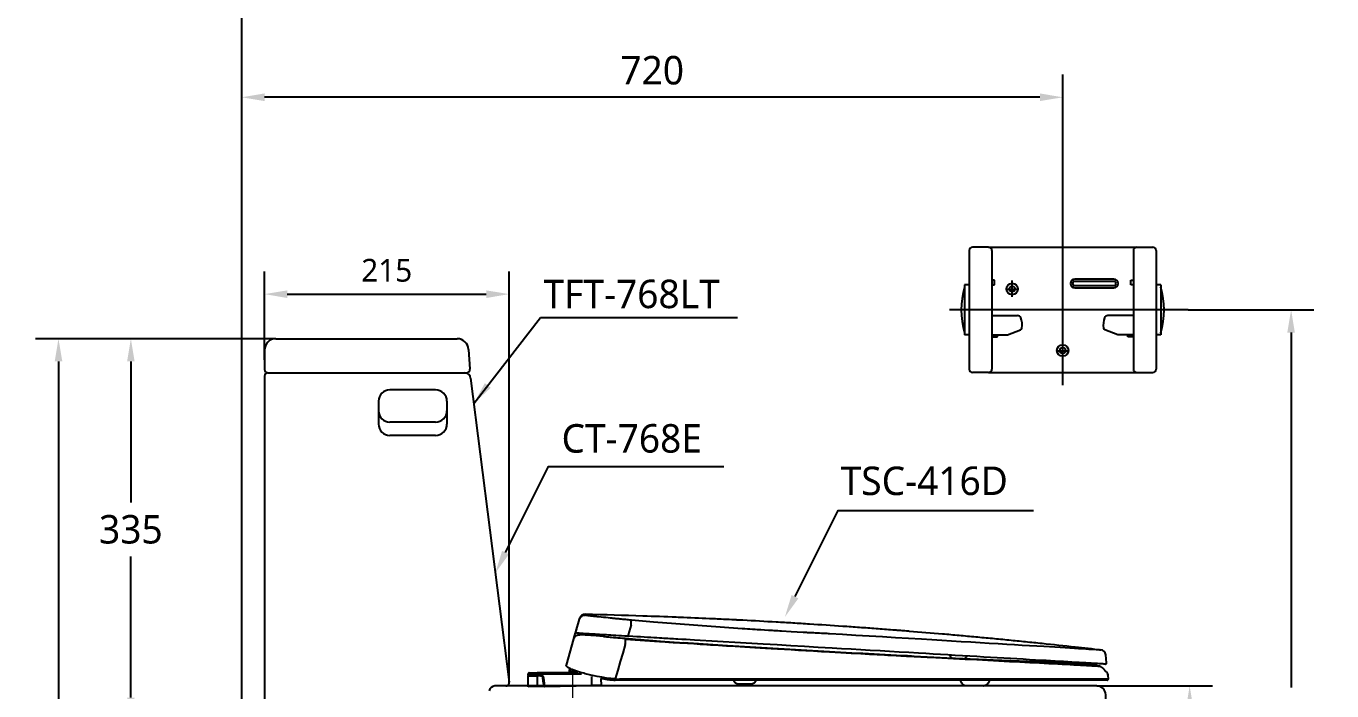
# Model space of a CAD drawing. Extents: x 9010 to 11716, y -52 to 2196.
# Drawn here: x 9010 to 10155, y 533 to 1117 of the extents above; entities that cross this region are included whole.
import ezdxf

# ---------------------------------------------------------------- set-up
doc = ezdxf.new("R2010")
doc.units = 0
doc.header["$LTSCALE"] = 20
doc.header["$MEASUREMENT"] = 0
doc.linetypes.add('CENTER', pattern=[2, 1.25, -0.25, 0.25, -0.25])
doc.layers.get('0').update_dxf_attribs({"linetype": 'CONTINUOUS'})
doc.layers.get('DEFPOINTS').update_dxf_attribs({"linetype": 'CONTINUOUS'})
for name, color, linetype in [('1', 1, 'CONTINUOUS'), ('2', 2, 'CONTINUOUS'), ('3', 3, 'CONTINUOUS'), ('4', 4, 'CONTINUOUS'), ('6', 6, 'CONTINUOUS'), ('FAUCET', 4, 'CONTINUOUS')]:
    doc.layers.add(name, color=color, linetype=linetype)
doc.styles.add('ROMANS', font='NanumGothic.ttf')
doc.styles.get("Standard").update_dxf_attribs({"font": 'NanumGothic.ttf'})
doc.dimstyles.get("Standard").update_dxf_attribs({"dimtxt": 0.18, "dimasz": 0.18, "dimexe": 0.18, "dimexo": 0.0625, "dimgap": 0.09, "dimtad": 0, "dimtih": 1, "dimtoh": 1, "dimdec": 4, "dimzin": 0, "dimdsep": 46, "dimtxsty": 'Standard', "dimcen": 0.09, "dimadec": 0, "dimazin": 0, "dimtfac": 1, "dimtdec": 4, "dimtofl": 0, "dimtmove": 0, "dimatfit": 3, "dimfxl": 0, "dimtolj": 1, "dimtzin": 0, "dimarcsym": 0})

# ---------------------------------------------------------------- blocks, each defined once
blk = doc.blocks.new('*D46')
at = {"layer": '3', "color": 3, "lineweight": -2}
for p, q in [((9198.6, 1031), (9198.6, 1074.2)), ((9918.6, 934.4), (9918.6, 1074.2)), ((9898.6, 1054.2), (9218.6, 1054.2))]:
    blk.add_line(p, q, dxfattribs=at)
at = {"layer": '3', "color": 3}
for points in [[(9218.6, 1057.6), (9218.6, 1050.9), (9198.6, 1054.2)], [(9898.6, 1057.6), (9898.6, 1050.9), (9918.6, 1054.2)]]:
    blk.add_solid(points, dxfattribs=at)
at = {"layer": 'DEFPOINTS', "color": 0}
for p in [(9198.6, 1054.2), (9198.6, 1031), (9918.6, 934.4)]:
    blk.add_point(p, dxfattribs=at)
at = {"layer": '3', "color": 2, "insert": (9558.6, 1077.8), "char_height": 25, "attachment_point": 5}
blk.add_mtext('\\A1;720', dxfattribs=at)
blk = doc.blocks.new('*D48')
at = {"layer": '3', "color": 3, "lineweight": -2}
for p, q in [((10028.5, 867.7), (10138.9, 867.7)), ((10118.9, 847.7), (10118.9, 536.2)), ((10118.9, 177.7), (10118.9, 489.2)), ((9953.1, 157.7), (10138.9, 157.7))]:
    blk.add_line(p, q, dxfattribs=at)
at = {"layer": '3', "color": 3}
for points in [[(10115.5, 847.7), (10122.2, 847.7), (10118.9, 867.7)], [(10115.5, 177.7), (10122.2, 177.7), (10118.9, 157.7)]]:
    blk.add_solid(points, dxfattribs=at)
at = {"layer": 'DEFPOINTS', "color": 0}
for p in [(10028.5, 867.7), (9953.1, 157.7), (10118.9, 157.7)]:
    blk.add_point(p, dxfattribs=at)
at = {"layer": '3', "color": 2, "insert": (10118.9, 512.7), "char_height": 25, "attachment_point": 5}
blk.add_mtext('\\A1;710', dxfattribs=at)
blk = doc.blocks.new('*D49')
at = {"layer": '3', "color": 3, "lineweight": -2}
for p, q in [((9218.6, 823.9), (9218.6, 901.5)), ((9433.1, 541.1), (9433.1, 901.5)), ((9238.6, 881.5), (9413.1, 881.5))]:
    blk.add_line(p, q, dxfattribs=at)
at = {"layer": '3', "color": 3}
for points in [[(9238.6, 884.8), (9238.6, 878.1), (9218.6, 881.5)], [(9413.1, 884.8), (9413.1, 878.1), (9433.1, 881.5)]]:
    blk.add_solid(points, dxfattribs=at)
at = {"layer": 'DEFPOINTS', "color": 0}
for p in [(9433.1, 881.5), (9218.6, 823.9), (9433.1, 541.1)]:
    blk.add_point(p, dxfattribs=at)
at = {"layer": '3', "color": 2, "insert": (9325.8, 902.3), "char_height": 20, "attachment_point": 5}
blk.add_mtext('\\A1;215', dxfattribs=at)
blk = doc.blocks.new('*D50')
at = {"layer": '3', "color": 3, "lineweight": -2}
for p, q in [((9228.6, 842.4), (9081.4, 842.4)), ((9101.4, 822.4), (9101.4, 698.6)), ((9101.4, 527.5), (9101.4, 651.3)), ((9221.6, 507.5), (9081.4, 507.5))]:
    blk.add_line(p, q, dxfattribs=at)
at = {"layer": '3', "color": 3}
for points in [[(9098.1, 822.4), (9104.7, 822.4), (9101.4, 842.4)], [(9098.1, 527.5), (9104.7, 527.5), (9101.4, 507.5)]]:
    blk.add_solid(points, dxfattribs=at)
at = {"layer": 'DEFPOINTS', "color": 0}
for p in [(9228.6, 842.4), (9101.4, 507.5), (9221.6, 507.5)]:
    blk.add_point(p, dxfattribs=at)
at = {"layer": '3', "color": 2, "insert": (9101.4, 675), "char_height": 25, "attachment_point": 5}
blk.add_mtext('\\A1;335', dxfattribs=at)
blk = doc.blocks.new('*D52')
at = {"layer": '3', "color": 3, "lineweight": -2}
for p, q in [((9228.6, 842.4), (9017.9, 842.4)), ((9037.9, 822.4), (9037.9, 523.6)), ((9037.9, 177.7), (9037.9, 476.4)), ((9198.6, 157.7), (9017.9, 157.7))]:
    blk.add_line(p, q, dxfattribs=at)
at = {"layer": '3', "color": 3}
for points in [[(9034.6, 822.4), (9041.3, 822.4), (9037.9, 842.4)], [(9034.6, 177.7), (9041.3, 177.7), (9037.9, 157.7)]]:
    blk.add_solid(points, dxfattribs=at)
at = {"layer": 'DEFPOINTS', "color": 0}
for p in [(9228.6, 842.4), (9037.9, 157.7), (9198.6, 157.7)]:
    blk.add_point(p, dxfattribs=at)
at = {"layer": '3', "color": 2, "insert": (9037.9, 500), "char_height": 25, "attachment_point": 5}
blk.add_mtext('\\A1;685', dxfattribs=at)
blk = doc.blocks.new('*D56')
at = {"layer": '3', "color": 3, "lineweight": -2}
for p, q in [((9948.4, 537.7), (10049.9, 537.7)), ((10029.9, 517.7), (10029.9, 371.3)), ((10029.9, 177.7), (10029.9, 324.1)), ((9953.1, 157.7), (10049.9, 157.7))]:
    blk.add_line(p, q, dxfattribs=at)
at = {"layer": '3', "color": 3}
for points in [[(10026.6, 517.7), (10033.3, 517.7), (10029.9, 537.7)], [(10026.6, 177.7), (10033.3, 177.7), (10029.9, 157.7)]]:
    blk.add_solid(points, dxfattribs=at)
at = {"layer": 'DEFPOINTS', "color": 0}
for p in [(9948.4, 537.7), (9953.1, 157.7), (10029.9, 157.7)]:
    blk.add_point(p, dxfattribs=at)
at = {"layer": '3', "color": 2, "insert": (10029.9, 347.7), "char_height": 25, "attachment_point": 5}
blk.add_mtext('\\A1;380', dxfattribs=at)

msp = doc.modelspace()

# ---------------------------------------------------------------- linework, layer by layer
at = {"color": 7}
for p, q in [((9228.56113, 842.37795), (9387.55031, 842.37795)), ((9218.56113, 832.37795), (9218.56113, 815.37664)), ((9397.5289, 833.03202), (9398.66966, 815.62829)), ((9218.56113, 809.39474), (9218.56113, 510.54453)), ((9221.56113, 812.37664), (9395.68022, 812.37664)), ((9399.32899, 807.81416), (9433.13317, 541.05409))]:
    msp.add_line(p, q, dxfattribs=at)
at = {"color": 2}
for p, q in [((9491.05312, 583.47401), (9491.50555, 585.0014)), ((9491.50555, 585.0014), (9491.53724, 585.10837)), ((9491.60076, 585.32282), (9492.36411, 587.89983)), ((9483.28945, 556.02019), (9489.77137, 579.14689)), ((9490.96779, 583.18596), (9491.05312, 583.47401)), ((9957.06925, 557.92644), (9956.32144, 565.04137)), ((9487.0342, 551.71529), (9487.00709, 550.16229)), ((9490.67238, 550.16229), (9487.00709, 550.16229)), ((9449.72036, 547.68), (9449.72036, 548.19971)), ((9449.72036, 547.17975), (9449.72036, 547.68)), ((9457.72024, 547.17975), (9449.72036, 547.17975)), ((9449.72036, 546.47103), (9449.72036, 546.62835)), ((9449.72036, 537.06263), (9449.72036, 546.47103)), ((9450.22041, 547.12835), (9457.72138, 547.12835)), ((9450.72042, 549.17975), (9457.71983, 549.17975)), ((9457.56399, 547.12835), (9457.55698, 547.12835)), ((9458.63756, 547.12835), (9457.56399, 547.12835)), ((9460.72993, 546.63708), (9457.71792, 546.63708)), ((9493.46931, 549.17975), (9457.71983, 549.17975)), ((9457.72024, 547.17975), (9457.72036, 548.19721)), ((9457.72024, 547.17975), (9460.82344, 547.17975)), ((9457.72033, 548.19721), (9496.63284, 548.19721)), ((9459.55919, 547.12835), (9457.72138, 547.12835)), ((9459.22036, 547.17975), (9459.22036, 547.12835)), ((9460.73005, 547.12835), (9459.55919, 547.12835)), ((9460.42036, 547.12835), (9460.42036, 547.17975)), ((9460.73006, 547.12836), (9460.72988, 546.63708)), ((9463.2434, 539.85626), (9462.71894, 544.8461)), ((9463.21635, 544.88967), (9463.74309, 539.87809)), ((9463.2434, 539.85626), (9463.28803, 537.29945)), ((9464.11137, 537.31386), (9463.30972, 544.94105)), ((9463.74309, 539.87809), (9463.78795, 537.30818)), ((9513.61344, 544.30489), (9513.72036, 538.17975)), ((9714.26613, 542.67975), (9529.92973, 542.67975)), ((9714.34418, 543.78428), (9529.95166, 543.78428)), ((9803.28394, 542.67975), (9714.26613, 542.67975)), ((9803.55647, 543.78428), (9714.34418, 543.78428)), ((9917.04665, 542.67975), (9803.28394, 542.67975)), ((9917.7667, 543.78428), (9803.55647, 543.78428)), ((9957.56113, 542.67975), (9917.04665, 542.67975)), ((9958.55565, 543.78428), (9917.7667, 543.78428)), ((9958.18707, 547.2911), (9958.55565, 543.78428)), ((9457.71796, 537.20223), (9449.72036, 537.06263)), ((9463.28803, 537.29945), (9457.71796, 537.20223)), ((9463.78795, 537.30818), (9463.28803, 537.29945)), ((9463.78795, 537.30818), (9464.11137, 537.31383)), ((9464.11137, 537.31383), (9505.71691, 538.04005)), ((9513.72036, 538.17975), (9505.71691, 538.04005))]:
    msp.add_line(p, q, dxfattribs=at)
at = {"color": 1, "linetype": 'CENTER', "lineweight": 0, "ltscale": 3}
msp.add_line((9488.56113, 552.35802), (9488.56113, 527.35802), dxfattribs=at)
at = {"color": 2}
for points in [[(9491.5626, 585.19358), (9494.88386, 596.40595)], [(9494.88375, 596.40599), (9494.99748, 596.78994), (9495.06541, 597.0193)], [(9494.88375, 596.40599), (9494.89268, 596.43578)], [(9494.9246, 596.39664), (9494.88386, 596.40595)], [(9494.89268, 596.43578), (9495.18688, 597.18383), (9495.61522, 597.90039), (9495.73234, 598.05705)], [(9494.92674, 596.40327), (9494.94048, 596.4495), (9495.08398, 596.86289), (9495.25113, 597.24362), (9495.43514, 597.58856), (9495.62952, 597.89622), (9495.82843, 598.16657), (9496.02699, 598.40072), (9496.07033, 598.44766)], [(9495.73234, 598.05705), (9496.06868, 598.44603)], [(9496.06868, 598.44603), (9496.15684, 598.53568), (9496.79663, 599.072), (9497.51676, 599.49438), (9498.29714, 599.79105), (9499.11602, 599.95374), (9499.95057, 599.97791)], [(9499.95057, 599.97801), (9500.03889, 599.9366), (9500.30483, 599.88368), (9500.74747, 599.81834), (9501.25407, 599.75324), (9501.88207, 599.67828), (9502.53342, 599.60384), (9502.6122, 599.59498), (9502.69212, 599.58602), (9502.77318, 599.57695), (9502.85536, 599.56778), (9502.93866, 599.55851), (9503.02309, 599.54914), (9503.10864, 599.53966), (9503.27832, 599.52087), (9503.51657, 599.49453), (9503.82984, 599.46002), (9504.22626, 599.41654), (9504.69405, 599.36544), (9505.25726, 599.30415), (9505.92673, 599.2315), (9506.71429, 599.14623), (9507.51233, 599.05993), (9508.26898, 598.97813), (9508.98532, 598.90067), (9509.66988, 598.82662), (9510.29495, 598.75898), (9510.85366, 598.69853), (9511.02581, 598.67991), (9511.18958, 598.66219), (9511.34479, 598.6454), (9511.49126, 598.62956), (9511.62884, 598.61469), (9511.75738, 598.60079), (9511.87674, 598.58789), (9513.81235, 598.37875), (9515.86099, 598.15769), (9518.01286, 597.92638), (9519.89288, 597.72548), (9521.83263, 597.51972), (9523.58389, 597.33567), (9523.78284, 597.31488), (9523.98224, 597.29407), (9524.1821, 597.27324), (9524.3824, 597.25239), (9524.58314, 597.23152), (9524.78431, 597.21063), (9524.98591, 597.18973), (9525.39496, 597.14738), (9525.95106, 597.08992), (9526.65654, 597.01732), (9527.51412, 596.92956), (9528.31168, 596.84848), (9529.21003, 596.75782), (9530.21065, 596.65772), (9531.31491, 596.54841), (9532.52396, 596.4302), (9533.94698, 596.2932), (9535.24695, 596.17023), (9536.42055, 596.06109), (9537.46538, 595.9655), (9538.65548, 595.85852), (9539.61167, 595.77412), (9540.33302, 595.71143)], [(9540.02591, 591.26114), (9540.09331, 592.07371), (9540.15819, 592.88526), (9540.21702, 593.65505), (9540.26635, 594.34106), (9540.30348, 594.90685), (9540.32689, 595.32772), (9540.33646, 595.59413), (9540.33329, 595.7114)], [(9540.33302, 595.71142), (9559.77548, 594.06814), (9579.22082, 592.4957), (9598.6683, 590.99619), (9618.11697, 589.56888), (9637.56333, 588.21563), (9639.79883, 588.06522), (9642.03418, 587.91595), (9644.26939, 587.76784), (9646.50444, 587.62089), (9648.73934, 587.47513), (9650.62761, 587.35287), (9653.73328, 587.15347), (9657.04481, 586.94326), (9660.56217, 586.72279), (9662.13261, 586.62532), (9663.74086, 586.52612), (9665.38691, 586.42526), (9667.07077, 586.32279), (9668.79243, 586.21875), (9670.55117, 586.11325), (9672.05734, 586.02353), (9680.34125, 585.54078), (9690.88506, 584.95254), (9692.06859, 584.88828), (9692.97298, 584.83944), (9693.8983, 584.78975), (9694.90295, 584.73611), (9695.9869, 584.67857), (9697.15016, 584.6172), (9698.39273, 584.55204), (9699.94263, 584.47133), (9701.60042, 584.38567), (9703.40034, 584.29345), (9705.34655, 584.19461), (9707.11954, 584.10534), (9708.71933, 584.02544), (9710.38255, 583.94303), (9711.80549, 583.87306), (9712.98834, 583.81525), (9713.93135, 583.76937)], [(9608.92881, 596.99072), (9610.78247, 596.90577)], [(9608.94664, 596.98991), (9612.27835, 596.83671), (9615.42279, 596.69006), (9618.37951, 596.55036), (9621.14805, 596.41795), (9623.72804, 596.29319), (9626.11913, 596.17637), (9628.32104, 596.06779), (9630.33351, 595.96771), (9632.15633, 595.87637), (9633.78934, 595.79398), (9635.23242, 595.72072), (9636.48551, 595.65676)], [(9491.51415, 584.98877), (9491.52703, 585.051), (9491.56144, 585.18992)], [(9492.19002, 584.04007), (9491.89734, 584.25449), (9491.70023, 584.51783), (9491.59291, 584.85341), (9491.61653, 585.2224)], [(9537.28696, 581.32312), (9534.46165, 581.48811), (9531.76109, 581.64583), (9529.1931, 581.79579), (9526.76347, 581.93768), (9524.47596, 582.07127), (9522.33257, 582.19644), (9520.33374, 582.31317), (9518.47857, 582.42151), (9516.76501, 582.52158), (9515.19008, 582.61355), (9513.75006, 582.69765), (9512.44066, 582.77412), (9511.25721, 582.84323), (9510.19483, 582.90527), (9509.24854, 582.96053), (9508.35137, 583.01306), (9507.2386, 583.0787), (9506.03928, 583.14996), (9504.76656, 583.22609), (9503.43582, 583.30623), (9502.06484, 583.38942), (9500.67399, 583.47453), (9499.2864, 583.56028), (9498.09525, 583.63473), (9496.94562, 583.70753), (9495.85837, 583.77755), (9494.85594, 583.84354), (9494.1311, 583.89256), (9493.48865, 583.93746), (9492.94187, 583.97752), (9492.50438, 584.01197), (9492.19002, 584.04007)], [(9540.02626, 591.2611), (9537.36912, 582.41884)], [(9769.55564, 587.06722), (9770.90882, 586.96154), (9772.39051, 586.84539), (9774.00048, 586.71869), (9775.73848, 586.58135), (9777.60423, 586.43325), (9779.59739, 586.27428), (9781.71762, 586.10429), (9783.96455, 585.92314)], [(9489.77137, 579.14689), (9489.93086, 579.68531), (9490.09112, 580.22636), (9490.25216, 580.77003), (9490.41398, 581.31632), (9490.57511, 581.86026), (9490.72836, 582.37764), (9490.87346, 582.8675), (9490.98832, 583.25525)], [(9489.77137, 579.14689), (9490.16136, 579.79982), (9490.22359, 579.90624)], [(9490.21899, 579.89837), (9490.23333, 579.9334), (9490.70331, 580.69644), (9491.28865, 581.35089), (9491.96421, 581.88287), (9492.70423, 582.28397), (9493.48338, 582.55083), (9494.27761, 582.68463), (9495.06485, 582.69051)], [(9515.99688, 581.07195), (9509.36117, 581.61315), (9495.06485, 582.69052)], [(9515.99854, 581.0718), (9517.08992, 580.9801), (9518.64613, 580.84925), (9520.15252, 580.72245), (9521.60257, 580.60027), (9522.99019, 580.48322), (9524.77923, 580.33213), (9526.61505, 580.17687), (9528.50499, 580.01679), (9530.45136, 579.85169), (9532.46536, 579.68064), (9534.57559, 579.50125), (9536.07952, 579.37336), (9537.66858, 579.2382), (9539.28299, 579.10086), (9540.92898, 578.96079), (9542.29955, 578.84411), (9543.75055, 578.72052), (9545.20427, 578.59665), (9546.5411, 578.4827), (9547.42208, 578.40759), (9548.19719, 578.3415), (9548.8654, 578.28453), (9549.54605, 578.2265), (9550.31692, 578.16079), (9551.16819, 578.08826), (9551.98498, 578.01871), (9552.50063, 577.97483), (9552.91859, 577.9393), (9553.23903, 577.91211), (9553.54259, 577.88644), (9553.85495, 577.8601), (9554.14244, 577.83592), (9554.38683, 577.81542), (9554.6175, 577.7961), (9555.13765, 577.75266), (9555.81439, 577.69635), (9556.72871, 577.6206), (9557.80939, 577.53152), (9558.94476, 577.4384), (9559.98726, 577.35329), (9560.84842, 577.2833), (9561.93134, 577.19573), (9563.26025, 577.08898), (9564.42598, 576.99606), (9565.62871, 576.90095), (9566.98388, 576.79482), (9568.27134, 576.69507), (9569.46596, 576.60356), (9570.15942, 576.55092), (9570.82264, 576.50095), (9571.44523, 576.45436), (9572.04197, 576.41003), (9572.71913, 576.3601), (9573.43515, 576.30775), (9574.16317, 576.25498), (9574.87457, 576.20388), (9575.50273, 576.15912), (9576.17257, 576.11177), (9576.8463, 576.06453), (9577.54346, 576.01606), (9578.39011, 575.95775), (9579.3049, 575.8954), (9580.18124, 575.83631), (9580.8905, 575.78892), (9581.59887, 575.74198), (9582.25931, 575.69856), (9583.04384, 575.6474), (9583.92248, 575.59065), (9584.75988, 575.53707), (9585.38935, 575.49712)], [(9535.01379, 574.1633), (9532.79672, 566.60305), (9530.61364, 559.03005), (9528.42111, 551.41816), (9526.21028, 543.88621)], [(9535.01379, 574.16329), (9535.06202, 575.00286), (9535.10728, 575.83859), (9535.14683, 576.62595), (9535.17817, 577.31993), (9535.19955, 577.88278), (9535.21025, 578.29065), (9535.21062, 578.53661), (9535.20193, 578.62953)], [(9535.20194, 578.62953), (9565.04723, 576.77637), (9571.43181, 576.37501)], [(9537.28659, 581.3208), (9537.28656, 581.32058), (9537.28085, 581.29364)], [(9537.36373, 582.4026), (9537.35054, 582.17673), (9537.33745, 581.96722), (9537.31462, 581.63608), (9537.3044, 581.50443), (9537.29471, 581.39397), (9537.28659, 581.32039), (9537.28658, 581.32036)], [(9956.24389, 556.85421), (9956.20194, 556.85666), (9956.08498, 556.86349), (9955.90578, 556.87395), (9955.67628, 556.88736), (9955.40765, 556.90304), (9955.11029, 556.92041), (9954.81231, 556.93781), (9954.50491, 556.95576), (9954.19504, 556.97386), (9953.88907, 556.99173), (9953.59285, 557.00903), (9953.08001, 557.03898), (9952.52334, 557.07149), (9951.91554, 557.10698), (9951.25532, 557.14554), (9950.54156, 557.18722), (9949.04072, 557.27487), (9947.36229, 557.37289), (9945.51485, 557.48078), (9943.50068, 557.5984), (9941.32207, 557.72563), (9938.98129, 557.86233), (9936.17067, 558.02647), (9933.16539, 558.20197), (9929.97071, 558.38854), (9926.5914, 558.58588), (9923.03203, 558.79375), (9919.2968, 559.01188), (9915.6288, 559.22609), (9911.84467, 559.44708), (9907.97036, 559.67333), (9904.02, 559.90403), (9899.99724, 560.13895), (9894.76801, 560.44434), (9889.41653, 560.75686), (9883.94791, 561.07622), (9878.36828, 561.40206), (9872.68214, 561.73413), (9866.99732, 562.06611), (9861.21688, 562.40369), (9855.34536, 562.74658), (9849.38733, 563.09452), (9843.23675, 563.45371), (9837.00586, 563.81758), (9830.69901, 564.1859), (9824.31986, 564.55843), (9817.87216, 564.93497), (9811.47959, 565.30829), (9805.03536, 565.68463), (9798.54781, 566.06349), (9792.02643, 566.44433), (9783.66051, 566.9329), (9775.25988, 567.42348), (9766.82691, 567.91596), (9758.36211, 568.41029), (9749.86902, 568.90628), (9741.5032, 569.39484), (9733.1162, 569.88463), (9724.71124, 570.37547), (9716.29165, 570.86716), (9704.24693, 571.57056), (9692.19573, 572.27434), (9680.14289, 572.97821), (9668.08782, 573.68222), (9656.02991, 574.38639), (9635.92743, 575.56035), (9615.81893, 576.73466), (9595.70534, 577.90928), (9591.98784, 578.12637), (9588.27019, 578.34348), (9584.56972, 578.55958), (9580.98836, 578.76873), (9579.16659, 578.87512), (9577.38208, 578.97934), (9575.63482, 579.08137), (9573.92483, 579.18124), (9572.25209, 579.27892), (9570.55201, 579.3782), (9568.88172, 579.47575), (9566.99645, 579.58585), (9564.8962, 579.7085), (9562.58096, 579.8437), (9560.05073, 579.99147), (9557.30548, 580.15179), (9554.34521, 580.32466), (9551.44272, 580.49417), (9548.35954, 580.67422), (9545.09566, 580.86483), (9541.65106, 581.06599), (9538.02574, 581.2777), (9537.30075, 581.32004)], [(9571.39343, 576.3776), (9571.92728, 576.33755), (9572.6046, 576.2795), (9573.47383, 576.20488), (9574.50292, 576.12169), (9575.69208, 576.03398), (9577.04141, 575.94425), (9578.48854, 575.85358), (9584.28169, 575.49081), (9589.59672, 575.15812), (9595.04619, 574.8172), (9597.87832, 574.64011), (9600.74543, 574.46089), (9603.6475, 574.27956), (9606.59686, 574.09537), (9609.74017, 573.89922), (9613.12008, 573.68851), (9616.73653, 573.4633), (9620.14206, 573.25147), (9623.73362, 573.02837), (9627.51116, 572.79407), (9631.47467, 572.54867), (9635.6241, 572.29228), (9639.95942, 572.02504), (9644.21722, 571.76326), (9648.6402, 571.49213), (9653.22831, 571.21181), (9657.98153, 570.9225), (9662.89981, 570.62443), (9668.58382, 570.28174), (9674.47335, 569.92885), (9680.56833, 569.56623), (9686.86871, 569.19439), (9693.37448, 568.81388), (9700.08563, 568.42525), (9707.00212, 568.02899), (9714.12383, 567.62564)], [(9571.43181, 576.37501), (9585.87139, 575.46671)], [(9585.38935, 575.49712), (9585.3967, 575.49666), (9585.87158, 575.46671)], [(9714.05735, 567.67973), (9684.28211, 569.39319), (9654.49405, 571.18686), (9624.69176, 573.03144), (9594.87554, 574.90057), (9585.87151, 575.4667)], [(9713.93136, 583.76949), (9725.59974, 583.02326), (9737.25255, 582.32641), (9748.87204, 581.63684), (9760.44461, 580.9494), (9771.96191, 580.26421), (9783.41952, 579.58137), (9794.81082, 578.90141), (9803.66814, 578.37198), (9812.43772, 577.84758), (9821.10036, 577.32964), (9829.64019, 576.81916), (9838.04911, 576.31656), (9846.17014, 575.83113), (9854.14349, 575.35441), (9861.95786, 574.88701), (9869.60184, 574.42957), (9876.39506, 574.02275), (9883.03309, 573.62483), (9889.50656, 573.23637), (9895.80508, 572.85796), (9901.92734, 572.48929), (9906.89819, 572.18906), (9911.7296, 571.89714), (9916.37145, 571.61741), (9920.77424, 571.35301), (9924.9186, 571.1044), (9928.79698, 570.87182), (9932.40104, 570.65574), (9935.72131, 570.45673), (9938.74887, 570.27535), (9941.47722, 570.11188), (9943.90058, 569.96667), (9946.01315, 569.84007), (9947.80902, 569.73248), (9949.28297, 569.64423), (9950.43288, 569.57534), (9951.2571, 569.52589), (9951.75359, 569.49604), (9951.91976, 569.48603)], [(9785.84738, 563.81785), (9782.61728, 563.98732), (9772.82626, 564.50205), (9762.99205, 565.02146), (9753.11961, 565.54642), (9743.39098, 566.06829), (9733.63476, 566.59725), (9723.85562, 567.13417), (9714.05735, 567.67973)], [(9714.12367, 567.62604), (9719.16053, 567.34422), (9724.01262, 567.07418), (9728.68034, 566.81607), (9733.16387, 566.56955), (9737.46327, 566.33433), (9741.50686, 566.11407), (9745.37327, 565.9043), (9749.06282, 565.70482), (9752.57585, 565.51548), (9755.97903, 565.33257), (9759.19926, 565.15992), (9762.23701, 564.9974), (9765.09277, 564.84491), (9767.76703, 564.70233), (9770.26029, 564.56959), (9772.57304, 564.44661), (9774.70576, 564.33332), (9776.65893, 564.22966), (9778.43298, 564.13558), (9780.03526, 564.0508), (9781.62932, 563.96938), (9783.28394, 563.88863), (9784.99866, 563.80802), (9787.45356, 563.69574), (9790.0197, 563.57876), (9792.6957, 563.45283), (9795.2548, 563.32464)], [(9785.84161, 563.81815), (9792.53376, 563.46724), (9795.26416, 563.32403)], [(9785.85415, 563.81749), (9786.30882, 563.79369), (9786.38961, 563.78946)], [(9786.38961, 563.78946), (9786.85375, 563.76525), (9787.32071, 563.74096), (9787.9665, 563.70748), (9788.53301, 563.67823), (9789.16327, 563.64581), (9790.13825, 563.5959), (9791.19382, 563.54219), (9792.25083, 563.48874), (9793.27203, 563.4374), (9793.80303, 563.41082), (9794.29473, 563.38627), (9794.76787, 563.36271), (9795.32597, 563.33498), (9795.98299, 563.30245), (9796.73855, 563.26516), (9797.53651, 563.22593), (9798.29514, 563.18876), (9798.92087, 563.15821), (9799.47776, 563.13108), (9800.08704, 563.10148), (9800.75142, 563.0693), (9802.5107, 562.98449), (9803.93187, 562.91642), (9805.4637, 562.84347), (9807.40383, 562.75165), (9809.26093, 562.66434), (9811.1467, 562.57623), (9813.09154, 562.48588), (9815.00916, 562.39729), (9817.08454, 562.30193), (9819.01271, 562.21379), (9820.81381, 562.13184), (9822.50431, 562.05524), (9824.16647, 561.98022), (9825.82861, 561.90549), (9827.50461, 561.8304), (9828.67278, 561.77823), (9829.85556, 561.72554), (9831.13032, 561.66891), (9832.54037, 561.60644), (9834.08015, 561.53844), (9835.62832, 561.47029), (9837.12876, 561.40446), (9838.57729, 561.34111), (9839.89397, 561.2837), (9841.15212, 561.229), (9842.33866, 561.17755), (9843.4296, 561.13037), (9844.44137, 561.08672), (9845.53797, 561.03953), (9846.68776, 560.99018), (9847.94522, 560.93637), (9849.23499, 560.88136), (9850.52551, 560.82649), (9851.81655, 560.77179), (9854.69785, 560.65037), (9857.56981, 560.53024), (9860.36745, 560.41404), (9862.98892, 560.30587), (9865.18598, 560.21572), (9867.27924, 560.13024), (9869.27858, 560.04897), (9871.19234, 559.97148), (9873.17925, 559.89132), (9875.29487, 559.80627), (9877.2374, 559.72841), (9879.06694, 559.65527), (9880.17908, 559.61088), (9881.42657, 559.56113), (9882.69074, 559.51078), (9883.77192, 559.46775), (9884.49292, 559.43906), (9885.10254, 559.41481), (9885.69131, 559.3914), (9886.36279, 559.3647), (9887.2687, 559.32869), (9888.28846, 559.28814), (9889.41954, 559.24317), (9890.57604, 559.19716), (9891.68963, 559.15284), (9892.7611, 559.11016), (9894.57203, 559.03794), (9896.25455, 558.97069), (9897.80579, 558.90855), (9899.22781, 558.85143), (9900.55401, 558.79804), (9901.92707, 558.74265), (9903.85914, 558.66455), (9905.8703, 558.5831), (9907.86072, 558.50232), (9909.81272, 558.42288), (9911.72465, 558.34481), (9913.59433, 558.26816), (9915.41173, 558.19335), (9917.16975, 558.1207), (9919.36211, 558.02969), (9921.44921, 557.94263), (9923.4281, 557.85969), (9925.30336, 557.78074), (9927.08392, 557.70545), (9928.76046, 557.63428), (9930.32267, 557.56772), (9931.27649, 557.52697), (9932.17421, 557.48854), (9933.01312, 557.45255), (9933.7997, 557.41873), (9934.53869, 557.3869), (9935.22029, 557.35747), (9935.80102, 557.33234), (9936.31231, 557.31017), (9936.7445, 557.2914), (9937.08744, 557.27647), (9937.33049, 557.26587)], [(9795.26416, 563.32403), (9802.0504, 562.9676)], [(9802.0504, 562.9676), (9812.5735, 562.41417), (9822.94841, 561.86841), (9833.15444, 561.33089), (9843.17126, 560.80362), (9852.97936, 560.28868), (9862.55989, 559.7873), (9871.89419, 559.30036), (9880.96387, 558.82833), (9889.75064, 558.37119), (9898.23638, 557.92889), (9906.40348, 557.50109), (9914.23605, 557.08608)], [(9483.18406, 555.46435), (9483.18856, 555.66581)], [(9526.21028, 543.88621), (9522.34248, 544.20423), (9518.37301, 544.67664), (9514.33654, 545.28896), (9510.27564, 546.02469), (9507.57955, 546.57472), (9504.91213, 547.16558), (9502.29214, 547.79103), (9501.00622, 548.11471), (9499.73992, 548.44458), (9498.49601, 548.7798), (9497.27737, 549.11951), (9496.08695, 549.46284), (9494.92779, 549.80892), (9492.20497, 550.68198), (9489.72879, 551.5723), (9488.47229, 552.07227), (9487.3231, 552.56962), (9487.11094, 552.66676), (9486.90345, 552.76367), (9486.7007, 552.86032), (9486.50278, 552.95671), (9486.30979, 553.0528), (9486.1218, 553.14857), (9485.9389, 553.24401), (9485.76119, 553.33909), (9485.49801, 553.48748), (9485.14315, 553.69991), (9484.72293, 553.96783), (9484.27239, 554.28014), (9483.8356, 554.62317), (9483.46598, 554.98089), (9483.22631, 555.3351), (9483.18406, 555.46435)], [(9483.26939, 555.95024), (9483.26167, 555.9233), (9483.234, 555.82681), (9483.18789, 555.666)], [(9483.27106, 555.95606), (9483.28945, 556.02019)], [(9485.48336, 549.24495), (9485.70491, 549.39496), (9485.88565, 549.62163), (9485.99525, 549.89249), (9486.02573, 550.16769)], [(9486.00727, 550.1623), (9486.04349, 552.2374)], [(9486.00727, 550.1623), (9486.02576, 550.15942)], [(9486.02576, 550.15942), (9486.08333, 550.15737), (9486.30008, 550.15581), (9486.62446, 550.15736), (9487.00709, 550.16229)], [(9487.00711, 549.19671), (9487.00711, 549.25422), (9487.00711, 549.4665), (9487.00711, 549.785), (9487.00711, 550.16229)], [(9914.23605, 557.08608), (9917.98236, 556.88637), (9921.57446, 556.69455), (9925.00202, 556.51117), (9928.26229, 556.33635), (9931.35095, 556.17033), (9934.26308, 556.01341), (9936.99378, 555.86586), (9939.53816, 555.72798), (9941.89131, 555.60004), (9944.04838, 555.48233), (9946.00448, 555.37514), (9947.75491, 555.27874), (9949.29668, 555.19331), (9950.628, 555.11894)], [(9937.33049, 557.26587), (9937.75765, 557.24654), (9938.14407, 557.22753), (9938.49278, 557.20903), (9938.73107, 557.19563), (9938.9504, 557.18272), (9939.15141, 557.1704), (9939.33457, 557.15873), (9939.41956, 557.15318), (9939.63417, 557.13874), (9939.8428, 557.12417), (9940.05014, 557.10918), (9940.53378, 557.07226), (9941.37961, 557.0011), (9941.87225, 556.95579), (9942.40719, 556.90335), (9943.05666, 556.83518), (9944.0951, 556.71586), (9944.65792, 556.64588)], [(9944.66763, 556.64463), (9944.70308, 556.63832), (9944.71517, 556.63617)], [(9944.71517, 556.63617), (9944.96624, 556.59057), (9945.39842, 556.50806), (9945.99965, 556.38419), (9946.22357, 556.33544), (9946.46548, 556.28133), (9946.72546, 556.22152), (9947.00361, 556.15565), (9947.29999, 556.08331), (9947.61469, 556.00409), (9948.00437, 555.90249), (9949.23408, 555.55625), (9950.628, 555.11894)], [(9944.71628, 556.63602), (9945.58173, 556.48909)], [(9944.71655, 556.63599), (9945.58173, 556.48909)], [(9945.58173, 556.48909), (9946.00682, 556.4032), (9946.58354, 556.27894), (9947.31224, 556.1096), (9948.19223, 555.88721), (9949.22045, 555.60311), (9950.39405, 555.24765), (9951.16804, 554.99546)], [(9945.88199, 556.40946), (9945.86669, 556.41344), (9945.72321, 556.44949)], [(9951.31454, 554.94616), (9951.28642, 554.95559), (9950.95768, 555.0508), (9950.628, 555.11894)], [(9951.16804, 554.99546), (9951.30118, 554.95067)], [(9951.45086, 554.89751), (9951.31454, 554.94616)], [(9951.46754, 554.89131), (9951.49973, 554.87933), (9952.04115, 554.64447), (9952.44883, 554.4228), (9952.72984, 554.24505), (9952.94138, 554.09653), (9953.11327, 553.96581), (9953.2474, 553.85713), (9953.37341, 553.74936), (9953.57942, 553.56054), (9953.8643, 553.27119), (9954.21499, 552.86312), (9954.61231, 552.31398)], [(9954.59655, 552.33694), (9954.90108, 551.90077), (9955.17701, 551.55194), (9955.39588, 551.31285), (9955.55487, 551.16733), (9955.65386, 551.09691), (9955.69436, 551.08235), (9955.69522, 551.08314)], [(9956.24368, 556.85422), (9956.20194, 556.85666), (9956.08498, 556.86349), (9955.90578, 556.87395), (9955.67628, 556.88736), (9955.40765, 556.90304), (9955.11029, 556.92041), (9955.08721, 556.92176)], [(9955.67928, 551.10582), (9956.17306, 550.76705), (9956.63054, 550.37358), (9957.04125, 549.92932), (9957.39596, 549.44121), (9957.68752, 548.91869), (9957.91132, 548.37281), (9958.06555, 547.81538), (9958.15112, 547.258)], [(9955.69522, 551.08314), (9955.67928, 551.10582)], [(9956.0147, 556.84003), (9956.24395, 556.85422)], [(9956.24395, 556.85422), (9956.24698, 556.85476), (9956.46094, 556.9167), (9956.64154, 557.01359), (9956.79151, 557.14269), (9957.00918, 557.49046), (9957.06305, 557.69994), (9957.06911, 557.92642)], [(9450.72036, 549.17975), (9450.33768, 549.10363), (9450.01325, 548.88686), (9449.79648, 548.56244), (9449.72036, 548.17975)], [(9449.72036, 548.17976), (9449.72036, 548.17976), (9449.72036, 548.17976), (9449.72036, 548.17976), (9449.78032, 548.18193), (9449.92881, 548.18378), (9450.12348, 548.18526), (9450.32901, 548.18643), (9450.52871, 548.1874), (9450.74885, 548.18833), (9450.98666, 548.1892), (9451.23949, 548.19), (9451.5048, 548.19075), (9451.78017, 548.19145), (9452.0633, 548.19209), (9452.46516, 548.19293), (9452.88804, 548.19371), (9453.32935, 548.19443), (9454.02027, 548.19536), (9454.73833, 548.19609), (9455.72359, 548.19677), (9456.72344, 548.19711), (9457.72033, 548.19721)], [(9449.72036, 547.17975), (9449.72036, 548.17975)], [(9450.22038, 547.12835), (9450.02903, 547.0903), (9449.86681, 546.98191), (9449.75842, 546.8197), (9449.72036, 546.62835)], [(9449.72036, 546.62835), (9449.74107, 546.629), (9449.79714, 546.62961), (9449.87991, 546.63015), (9449.9814, 546.63063), (9450.09436, 546.63103), (9450.2123, 546.63138), (9450.32951, 546.63169), (9450.69246, 546.63253), (9451.1116, 546.63329), (9451.57282, 546.63395), (9452.0631, 546.63452), (9452.67371, 546.63515), (9453.32867, 546.63574), (9454.01931, 546.63623), (9454.73708, 546.6366), (9455.72194, 546.63692), (9456.7214, 546.63706), (9457.71792, 546.63708)], [(9449.72036, 537.06263), (9449.72036, 546.62835)], [(9457.71791, 546.63708), (9457.71793, 546.82571), (9457.71798, 546.98495), (9457.71804, 547.0911), (9457.7181, 547.12835)], [(9457.71792, 546.63708), (9457.71796, 537.20223)], [(9457.72033, 548.19721), (9457.72035, 548.57449), (9457.72037, 548.89299), (9457.72039, 549.10528), (9457.72041, 549.17975)], [(9460.73005, 547.12836), (9460.92599, 547.12066)], [(9460.92599, 547.12066), (9461.09944, 547.1009), (9461.48457, 547.01175), (9461.87311, 546.85172), (9462.24925, 546.6138), (9462.59399, 546.29442), (9462.88561, 545.8947), (9463.10083, 545.42174), (9463.21634, 544.88967)], [(9462.71894, 544.84616), (9462.90907, 544.86546), (9463.07033, 544.88051), (9463.17823, 544.88901), (9463.21636, 544.88966)], [(9485.19699, 549.19789), (9485.00742, 549.17975)], [(9485.19127, 549.19681), (9485.30706, 549.21662), (9485.48336, 549.24495)], [(9487.00711, 549.17975), (9487.00711, 549.19671)], [(9505.71691, 538.04003), (9505.58513, 545.90481)], [(9513.60566, 544.28014), (9514.70257, 544.09372), (9517.499, 543.6602), (9520.34567, 543.28699), (9523.22962, 542.98926), (9523.97808, 542.92669)], [(9519.17434, 543.46034), (9519.65362, 543.39712), (9520.28279, 543.31755), (9520.98317, 543.23371), (9521.58819, 543.16543), (9522.11155, 543.10954), (9522.55255, 543.0648), (9523.11786, 543.01067), (9524.85516, 542.8679), (9526.15225, 542.78588)], [(9525.54897, 542.81679), (9525.69522, 542.8081)], [(9525.69522, 542.8081), (9526.13661, 542.7835)], [(9529.92973, 542.67976), (9526.13657, 542.78275)], [(9526.21029, 543.88623), (9529.95166, 543.78428)], [(9526.29595, 542.77815), (9526.38326, 542.77359)], [(9631.03697, 540.71331), (9630.46248, 541.48789), (9629.8562, 542.52694), (9629.77988, 542.67732)], [(9633.69292, 539.30105), (9632.93371, 539.45513), (9632.20901, 539.75772), (9631.56073, 540.19333), (9631.02143, 540.73207)], [(9634.92589, 539.27975), (9634.34102, 539.28209), (9633.92614, 539.28916), (9633.69292, 539.30105)], [(9645.82555, 539.30105), (9645.59233, 539.28916), (9645.17745, 539.28209), (9644.59258, 539.27975)], [(9648.49704, 540.73207), (9647.95774, 540.19333), (9647.30946, 539.75772), (9646.58476, 539.45513), (9645.82555, 539.30105)], [(9649.73859, 542.67732), (9649.66227, 542.52694), (9649.05599, 541.48789), (9648.4815, 540.71331)], [(9830.57821, 539.36697), (9830.12528, 540.01769), (9829.71662, 540.70872), (9829.40488, 541.31867), (9829.14434, 541.89739), (9828.85838, 542.6248), (9828.8399, 542.67576)], [(9833.33013, 537.80483), (9832.50352, 537.98713), (9831.72178, 538.34539), (9831.03874, 538.85775), (9830.58313, 539.36101)], [(9852.61751, 539.36101), (9852.1619, 538.85775), (9851.47886, 538.34539), (9850.69712, 537.98713), (9849.8705, 537.80483)], [(9854.36073, 542.67576), (9854.34226, 542.6248), (9854.0563, 541.89739), (9853.79576, 541.31867), (9853.48402, 540.70872), (9853.07535, 540.01769), (9852.62243, 539.36697)], [(9958.18707, 547.2911), (9958.11231, 547.77394)], [(9958.18707, 547.2911), (9958.15538, 547.30558), (9958.14555, 547.31023)], [(9834.15884, 537.78583), (9833.78178, 537.79071), (9833.50523, 537.79703), (9833.33013, 537.80483)], [(9833.56155, 537.78583), (9833.33013, 537.80483)], [(9833.76509, 537.78582), (9833.6233, 537.78582), (9833.56142, 537.78582)], [(9834.37271, 537.77975), (9834.16211, 537.78564)], [(9849.22931, 537.77975), (9849.43373, 537.78559)], [(9849.63922, 537.78582), (9849.57734, 537.78582), (9849.43555, 537.78582)], [(9849.8705, 537.80483), (9849.63909, 537.78583)]]:
    msp.add_lwpolyline(points, dxfattribs=at)
at = {"color": 7}
msp.add_lwpolyline([(9512.5742, 157.67694), (9828.56113, 157.67694), (9808.71088, 362.92754, -0.33667259), (9815.0651, 373.21995, 0.0220353676), (9896.67053, 408.90779, 0.1346456816), (9956.11539, 461.46776, 0.075789292), (9958.54705, 480.32652), (9956.39288, 530.02338, 0.4015818389), (9948.40038, 537.67694), (9420.56811, 537.67694, 0.3441507314)], format="xyb", dxfattribs=at)
for centre, radius, start, end in [((9228.56113, 832.37795), 10, 90, 180.00055074), ((9387.55031, 832.37795), 10, 3.75020996, 90), ((9221.56113, 815.37664), 3, 180, 270), ((9395.68022, 815.37665), 3.00001, 269.99973177, 4.81170027), ((9221.56113, 809.39474), 3, 90, 180), ((9394.34685, 807.37664), 5, 4.84507078, 90.20473389), ((9430.15697, 540.67694), 3, 270, 7.22210144), ((9420.56811, 532.67694), 5, 90, 172.14092786)]:
    msp.add_arc(centre, radius, start, end, dxfattribs=at)
at = {"color": 2}
for centre, radius, start, end in [((9499.91126, 595.77392), 5, 88.5952943, 163.49998479), ((9824.3833, 566.34962), 5, 197.77404025, 221.1123561), ((9827.397, 568.97975), 9, 221.11223803, 230.07494769), ((9827.397, 568.97975), 9, 304.73835055, 318.88776197), ((9830.4107, 566.34962), 5, 318.8876439, 331.11054483), ((9951.34883, 564.51873), 5, 6, 83.44332434), ((9460.82341, 544.67975), 2.5, 5.99942089, 89.99999565), ((9957.56113, 543.67975), 1, 270, 6)]:
    msp.add_arc(centre, radius, start, end, dxfattribs=at)
at = {"color": 2, "extrusion": (0, 0, -1)}
for centre, major_axis, ratio, start_param, end_param in [((9460.72976, 544.63727), (-1.9998, -0.03497), 0.9998477147, 1.5883632711, 3.0544652319), ((9463.24355, 539.84753), (-0.49954, -0.03055), 0.0174192107, 1.5715568658, 3.1414743794), ((9917.04665, 543.67975), (0, -1), 0.7240237621, 4.7123889028, 6.2831853072), ((9917.04665, 543.67975), (0, -1), 0.7240237621, 4.6076692056, 4.7123889028)]:
    msp.add_ellipse(centre, major_axis=major_axis, ratio=ratio, start_param=start_param, end_param=end_param, dxfattribs=at)
at = {"color": 2}
for points in [[(9495.06541, 597.0193), (9495.07688, 597.05802), (9495.09602, 597.1226), (9495.11327, 597.18084), (9495.11714, 597.1939), (9495.11717, 597.194)], [(9609.38923, 596.96969), (9615.78303, 596.67726), (9622.17626, 596.37256), (9628.56889, 596.05559)], [(9628.67102, 596.05053), (9631.27595, 595.92131), (9633.88078, 595.79006), (9636.4855, 595.65676)], [(9769.70147, 587.05585), (9774.3773, 586.69125), (9779.05262, 586.32006), (9783.7274, 585.94231)], [(9478.42118, 549.17975), (9478.42115, 549.17975), (9478.36601, 549.17975), (9478.25762, 549.17975)], [(9529.92973, 542.67976), (9529.54297, 542.67976), (9528.76547, 542.68671), (9527.5827, 542.71811), (9526.78513, 542.75283), (9526.38326, 542.77359)], [(9637.18702, 539.27975), (9636.19223, 539.27975), (9635.42274, 539.27975), (9634.92569, 539.27975)], [(9637.84752, 539.27975), (9637.59558, 539.27975), (9637.3693, 539.27975), (9637.18702, 539.27975)], [(9639.75923, 539.27975), (9639.39564, 539.27975), (9638.66031, 539.27975), (9638.07263, 539.27975), (9637.84752, 539.27975)], [(9641.67096, 539.27975), (9641.44599, 539.27975), (9640.85744, 539.27975), (9640.12236, 539.27975), (9639.75923, 539.27975)], [(9642.33145, 539.27975), (9642.14916, 539.27975), (9641.92288, 539.27975), (9641.67096, 539.27975)], [(9644.59278, 539.27975), (9644.09573, 539.27975), (9643.32623, 539.27975), (9642.33145, 539.27975)], [(9645.41347, 539.27975), (9645.41344, 539.27975), (9645.1272, 539.27975), (9644.59278, 539.27975)], [(9834.37271, 537.77975), (9833.99342, 537.77975), (9833.79043, 537.77975), (9833.76805, 537.77975)], [(9840.32215, 537.77975), (9838.87939, 537.77975), (9836.37349, 537.77975), (9834.87498, 537.77975), (9834.37271, 537.77975)], [(9844.89259, 537.77975), (9843.21778, 537.77975), (9841.66395, 537.77975), (9840.32215, 537.77975)], [(9845.86518, 537.77975), (9845.53297, 537.77975), (9845.19948, 537.77975), (9844.89259, 537.77975)], [(9849.22931, 537.77975), (9849.12999, 537.77975), (9848.78885, 537.77975), (9847.91939, 537.77975), (9846.85737, 537.77975), (9846.16208, 537.77975), (9845.86518, 537.77975)], [(9849.41902, 537.77975), (9849.40513, 537.77975), (9849.34043, 537.77975), (9849.22931, 537.77975)], [(9849.43258, 537.77975), (9849.43776, 537.77975), (9849.43326, 537.77975), (9849.41902, 537.77975)]]:
    msp.add_open_spline(points, degree=3, dxfattribs=at)
for points, knots in [([(9500.03384, 600.77242), (9516.8577, 600.37171), (9543.42402, 599.60464), (9570.98485, 598.58882), (9581.72701, 598.1582), (9582.72856, 598.11775)], [0.00001933028, 0.00001933028, 0.00001933028, 0.00001933028, 0.27727900779, 0.43788885495, 0.45440330024, 0.45440330024, 0.45440330024, 0.45440330024]), ([(9582.72856, 598.11775), (9591.46749, 597.76479), (9600.35444, 597.3825), (9609.24031, 596.9765), (9609.38923, 596.96969)], [0.45440330024, 0.45440330024, 0.45440330024, 0.45440330024, 0.59849870212, 0.60095489382, 0.60095489382, 0.60095489382, 0.60095489382]), ([(9636.4855, 595.65676), (9637.04142, 595.62832), (9647.33293, 595.09994), (9662.48842, 594.27488), (9677.08441, 593.41606), (9681.94837, 593.12274)], [0.74993758265, 0.74993758265, 0.74993758265, 0.74993758265, 0.75910854929, 0.91971839646, 1, 1, 1, 1]), ([(9681.94837, 593.12274), (9686.81515, 592.82924), (9701.41139, 591.92759), (9720.86718, 590.64006), (9735.45723, 589.61026), (9740.32252, 589.2597), (9740.3262, 589.25943)], [0, 0, 0, 0, 0.1000261504, 0.30002037414, 0.40001748601, 0.40009326742, 0.40009326742, 0.40009326742, 0.40009326742]), ([(9740.3262, 589.25943), (9745.18413, 588.9094), (9754.90264, 588.19487), (9764.69335, 587.44626), (9769.62715, 587.06165), (9769.70147, 587.05585)], [0.40009326742, 0.40009326742, 0.40009326742, 0.40009326742, 0.50001459789, 0.60001170976, 0.60154119807, 0.60154119807, 0.60154119807, 0.60154119807]), ([(9783.7274, 585.94231), (9783.83668, 585.93348), (9793.66269, 585.13913), (9808.34353, 583.90863), (9822.90958, 582.62338), (9827.76429, 582.18787)], [0.69775959154, 0.69775959154, 0.69775959154, 0.69775959154, 0.70000882163, 0.90000304537, 1, 1, 1, 1]), ([(9827.76429, 582.18787), (9832.61901, 581.75236), (9842.32718, 580.86713), (9856.88548, 579.49672), (9871.4397, 578.08374), (9885.98972, 576.6282), (9905.384, 574.63075), (9927.36303, 572.26957), (9944.48593, 570.34046), (9951.91976, 569.48603)], [0, 0, 0, 0, 0.1171623745, 0.2343245647, 0.351486755, 0.4686489452, 0.5858111354, 0.8201355159, 1, 1, 1, 1]), ([(9634.92569, 539.27975), (9634.39123, 539.27975), (9634.10498, 539.27975), (9634.105, 539.27975), (9634.105, 539.27975)], [0, 0, 0, 0, 0.5, 0.50002464192, 0.50002464192, 0.50002464192, 0.50002464192])]:
    msp.add_open_spline(points, degree=3, knots=knots, dxfattribs=at)
at = {"layer": '1'}
for p, q in [((9918.56113, 801.60255), (9918.56113, 934.36121)), ((9874.22926, 879.1071), (9874.22926, 893.42125)), ((9868.84218, 885.98516), (9879.8555, 885.98516)), ((10028.49455, 867.67694), (9819.18163, 867.67694)), ((9918.56113, 824.87475), (9918.56113, 839.1889)), ((9913.17405, 831.75282), (9924.18737, 831.75282))]:
    msp.add_line(p, q, dxfattribs=at)
at = {"layer": '1', "color": 7}
msp.add_arc((9221.56113, 809.39474), 3, 90, 180, dxfattribs=at)
at = {"layer": '3'}
for points in [[(9429.92473, 654.69769), (9467.67047, 730.39808), (9621.44819, 730.39808)], [(9683.84841, 616.08775), (9721.59416, 691.78813), (9893.06, 691.78813)]]:
    msp.add_lwpolyline(points, dxfattribs=at)
for points in [[(9432.90779, 653.21027), (9421.00021, 636.79928), (9426.94166, 656.18511)], [(9686.83148, 614.60033), (9674.9239, 598.18934), (9680.86535, 617.57517)]]:
    msp.add_solid(points, dxfattribs=at)
at = {"layer": '4'}
for p, q in [((9836.56113, 919.67694), (9836.56113, 815.67694)), ((9853.56113, 922.67694), (9839.56113, 922.67694)), ((9853.56113, 922.67694), (9983.56113, 922.67694)), ((9856.56113, 919.67694), (9856.56113, 815.67694)), ((9980.56113, 919.67694), (9980.56113, 815.67694)), ((9983.56113, 922.67694), (9997.56113, 922.67694)), ((10000.56113, 919.67694), (10000.56113, 815.67694)), ((9858.65486, 893.69278), (9856.56113, 893.69278)), ((9858.65486, 889.67694), (9858.65486, 893.69278)), ((9978.46739, 889.67694), (9978.46739, 893.69278)), ((9978.46739, 893.69278), (9980.56113, 893.69278)), ((9832.56113, 889.67694), (9832.56113, 845.67694)), ((9836.56113, 889.67694), (9832.56113, 889.67694)), ((9856.56113, 889.67694), (9858.65486, 889.67694)), ((9980.56113, 889.67694), (9978.46739, 889.67694)), ((10004.56113, 889.67694), (10000.56113, 889.67694)), ((10004.56113, 889.67694), (10004.56113, 845.67694)), ((9856.56113, 862.67694), (9879.01606, 862.67694)), ((9980.56113, 862.67694), (9958.1062, 862.67694)), ((9870.04847, 845.67694), (9881.59028, 850.10094)), ((9967.07378, 845.67694), (9955.53197, 850.10094)), ((9836.56113, 845.67694), (9832.56113, 845.67694)), ((9856.56113, 845.67694), (9870.04847, 845.67694)), ((9856.56113, 844.13213), (9861.40819, 844.13213)), ((9861.40819, 844.13213), (9861.40819, 845.67694)), ((9980.56113, 845.67694), (9967.07378, 845.67694)), ((9975.71406, 844.13213), (9975.71406, 845.67694)), ((9980.56113, 844.13213), (9975.71406, 844.13213)), ((10004.56113, 845.67694), (10000.56113, 845.67694)), ((9853.56113, 812.67694), (9839.56113, 812.67694)), ((9853.56113, 812.67694), (9983.56113, 812.67694)), ((9983.56113, 812.67694), (9997.56113, 812.67694))]:
    msp.add_line(p, q, dxfattribs=at)
for points in [[(9963.39935, 886.94761, 1), (9963.39935, 894.7263), (9929.17804, 894.7263, 1), (9929.17804, 886.94761)], [(9963.39935, 888.94761, 1), (9963.39935, 892.7263), (9929.17804, 892.7263, 1), (9929.17804, 888.94761)]]:
    msp.add_lwpolyline(points, format="xyb", close=True, dxfattribs=at)
for centre, radius in [((9874.22926, 885.98516), 5), ((9874.22926, 885.98516), 2.5), ((9918.56113, 832.03183), 5), ((9918.56113, 832.03183), 2.5)]:
    msp.add_circle(centre, radius, dxfattribs=at)
for centre, radius, start, end in [((9839.56113, 919.67694), 3, 90, 180), ((9853.56113, 919.67694), 3, 0, 90), ((9983.56113, 919.67694), 3, 90, 180), ((9997.56113, 919.67694), 3, 0, 90), ((9897.73768, 867.67694), 68.17612, 162.94090658, 197.05909342), ((9939.38457, 867.67694), 68.17612, 342.94090658, 17.05909342), ((9879.01606, 859.67694), 3, 20.74302765, 90), ((9864.49372, 854.17694), 18.52895, 352.32155375, 20.74302765), ((9972.62853, 854.17694), 18.52895, 159.25697235, 187.67844625), ((9958.1062, 859.67694), 3, 90, 159.25697235), ((9880.87446, 851.96845), 2, 290.97192166, 352.32155375), ((9956.24779, 851.96845), 2, 187.67844625, 249.02807834), ((9839.56113, 815.67694), 3, 180, 270), ((9853.56113, 815.67694), 3, 270, 0), ((9983.56113, 815.67694), 3, 180, 270), ((9997.56113, 815.67694), 3, 270, 0)]:
    msp.add_arc(centre, radius, start, end, dxfattribs=at)
at = {"layer": '6'}
msp.add_lwpolyline([(11714.62723, 2057.67694), (9198.56113, 2057.67694), (9198.56113, 157.67694), (11097.53067, 157.67694), (11097.53067, 1157.67694)], dxfattribs=at)
at = {"layer": 'DEFPOINTS', "color": 7, "linetype": 'ByBlock'}
for p in [(9483.56113, 537.67694), (9483.56113, 537.67694), (9483.72821, 537.67694), (9483.72821, 537.67694)]:
    msp.add_point(p, dxfattribs=at)
at = {"layer": 'FAUCET'}
for p, q in [((9368.56113, 797.54453), (9328.56113, 797.54453)), ((9318.56113, 787.54453), (9318.56113, 767.54453)), ((9378.56113, 787.54453), (9378.56113, 767.54453)), ((9368.56113, 769.15133), (9328.56113, 769.15133)), ((9368.56113, 757.54453), (9328.56113, 757.54453))]:
    msp.add_line(p, q, dxfattribs=at)
for centre, start, end in [((9328.56113, 787.54453), 90, 180), ((9368.56113, 787.54453), 0, 90), ((9328.56113, 779.15133), 180, 270), ((9368.56113, 779.15133), 270, 0), ((9328.56113, 767.54453), 180, 270), ((9368.56113, 767.54453), 270, 0)]:
    msp.add_arc(centre, 10, start, end, dxfattribs=at)

# ---------------------------------------------------------------- texts
at = {"layer": '2', "char_height": 25, "attachment_point": 4, "style": 'ROMANS'}
for s, insert in [('TFT-768LT', (9463.23673, 881.50114)), ('CT-768E', (9479.08738, 754.75081)), ('TSC-416D', (9723.81679, 717.52321))]:
    msp.add_mtext(s, dxfattribs=dict(at, insert=insert))

# ---------------------------------------------------------------- dimensions: what is measured, and where the dimension line sits
at = {"layer": '3'}
for base, p1, p2, override, picture, middle in [((9198.56113, 1054.23278), (9918.56113, 934.36121), (9198.56113, 1031.03972), {"dimtxt": 25, "dimasz": 20, "dimexe": 20, "dimexo": 0, "dimgap": 10, "dimtad": 1, "dimtih": 0, "dimzin": 8, "dimclrd": 3, "dimclre": 3, "dimclrt": 2, "dimtix": 1, "dimtofl": 1, "dimarcsym": 1}, '*D46', (9558.56113, 1077.78786)), ((9433.13317, 881.46242), (9218.56113, 823.87729), (9433.13317, 541.05409), {"dimtxt": 20, "dimasz": 20, "dimexe": 20, "dimexo": 0, "dimgap": 10, "dimtad": 1, "dimtih": 0, "dimdec": 0, "dimzin": 8, "dimclrd": 3, "dimclre": 3, "dimclrt": 2, "dimtix": 1, "dimtofl": 1, "dimarcsym": 1}, '*D49', (9325.84715, 902.3494))]:
    dim = msp.add_linear_dim(base=base, p1=p1, p2=p2, dimstyle='Standard', override=override, dxfattribs=at)
    dim.commit()
    dim.dimension.update_dxf_attribs({"geometry": picture, "text_midpoint": middle})
for base, p1, p2, override, picture, middle in [((10118.86133, 157.67694), (10028.49455, 867.67694), (9953.1188, 157.67694), {"dimtxt": 25, "dimasz": 20, "dimexe": 20, "dimexo": 0, "dimgap": 10, "dimtad": 1, "dimzin": 8, "dimclrd": 3, "dimclre": 3, "dimclrt": 2, "dimtix": 1, "dimtofl": 1, "dimarcsym": 1}, '*D48', (10118.86133, 512.67694)), ((9037.92762, 157.67694), (9228.56113, 842.37795), (9198.56113, 157.67694), {"dimtxt": 25, "dimasz": 20, "dimexe": 20, "dimexo": 0, "dimgap": 10, "dimtad": 1, "dimdec": 0, "dimzin": 8, "dimclrd": 3, "dimclre": 3, "dimclrt": 2, "dimtix": 1, "dimtofl": 1, "dimarcsym": 1}, '*D52', (9037.92762, 500.02744)), ((9101.40579, 507.54453), (9228.56113, 842.37795), (9221.56113, 507.54453), {"dimtxt": 25, "dimasz": 20, "dimexe": 20, "dimexo": 0, "dimgap": 10, "dimtad": 1, "dimdec": 0, "dimzin": 8, "dimclrd": 3, "dimclre": 3, "dimclrt": 2, "dimtix": 1, "dimtofl": 1, "dimarcsym": 1}, '*D50', (9101.40579, 674.96124))]:
    dim = msp.add_linear_dim(base=base, p1=p1, p2=p2, angle=90, dimstyle='Standard', override=override, dxfattribs=at)
    dim.commit()
    dim.dimension.update_dxf_attribs({"geometry": picture, "text_midpoint": middle, "dimtype": 160})
dim = msp.add_linear_dim(base=(10029.91943, 157.67694), p1=(9948.40038, 537.67694), p2=(9953.1188, 157.67694), angle=90, dimstyle='Standard', override={"dimtxt": 25, "dimasz": 20, "dimexe": 20, "dimexo": 0, "dimgap": 10, "dimtad": 1, "dimzin": 8, "dimclrd": 3, "dimclre": 3, "dimclrt": 2, "dimtix": 1, "dimtofl": 1, "dimarcsym": 1}, dxfattribs=at)
dim.commit()
dim.dimension.update_dxf_attribs({"geometry": '*D56', "text_midpoint": (10029.91943, 347.67694)})

# ---------------------------------------------------------------- leaders
msp.add_leader([(9402.14656, 785.57972), (9460.65096, 860.85562), (9633.32314, 860.85562)], dimstyle='Standard', override={"dimtxt": 20, "dimasz": 20, "dimexe": 20, "dimexo": 0, "dimgap": 10, "dimtad": 0, "dimtih": 0, "dimzin": 8, "dimclrd": 3, "dimclre": 3, "dimclrt": 2, "dimtix": 1, "dimtofl": 1, "dimarcsym": 1}, dxfattribs=at)

doc.saveas('drawing.dxf')
